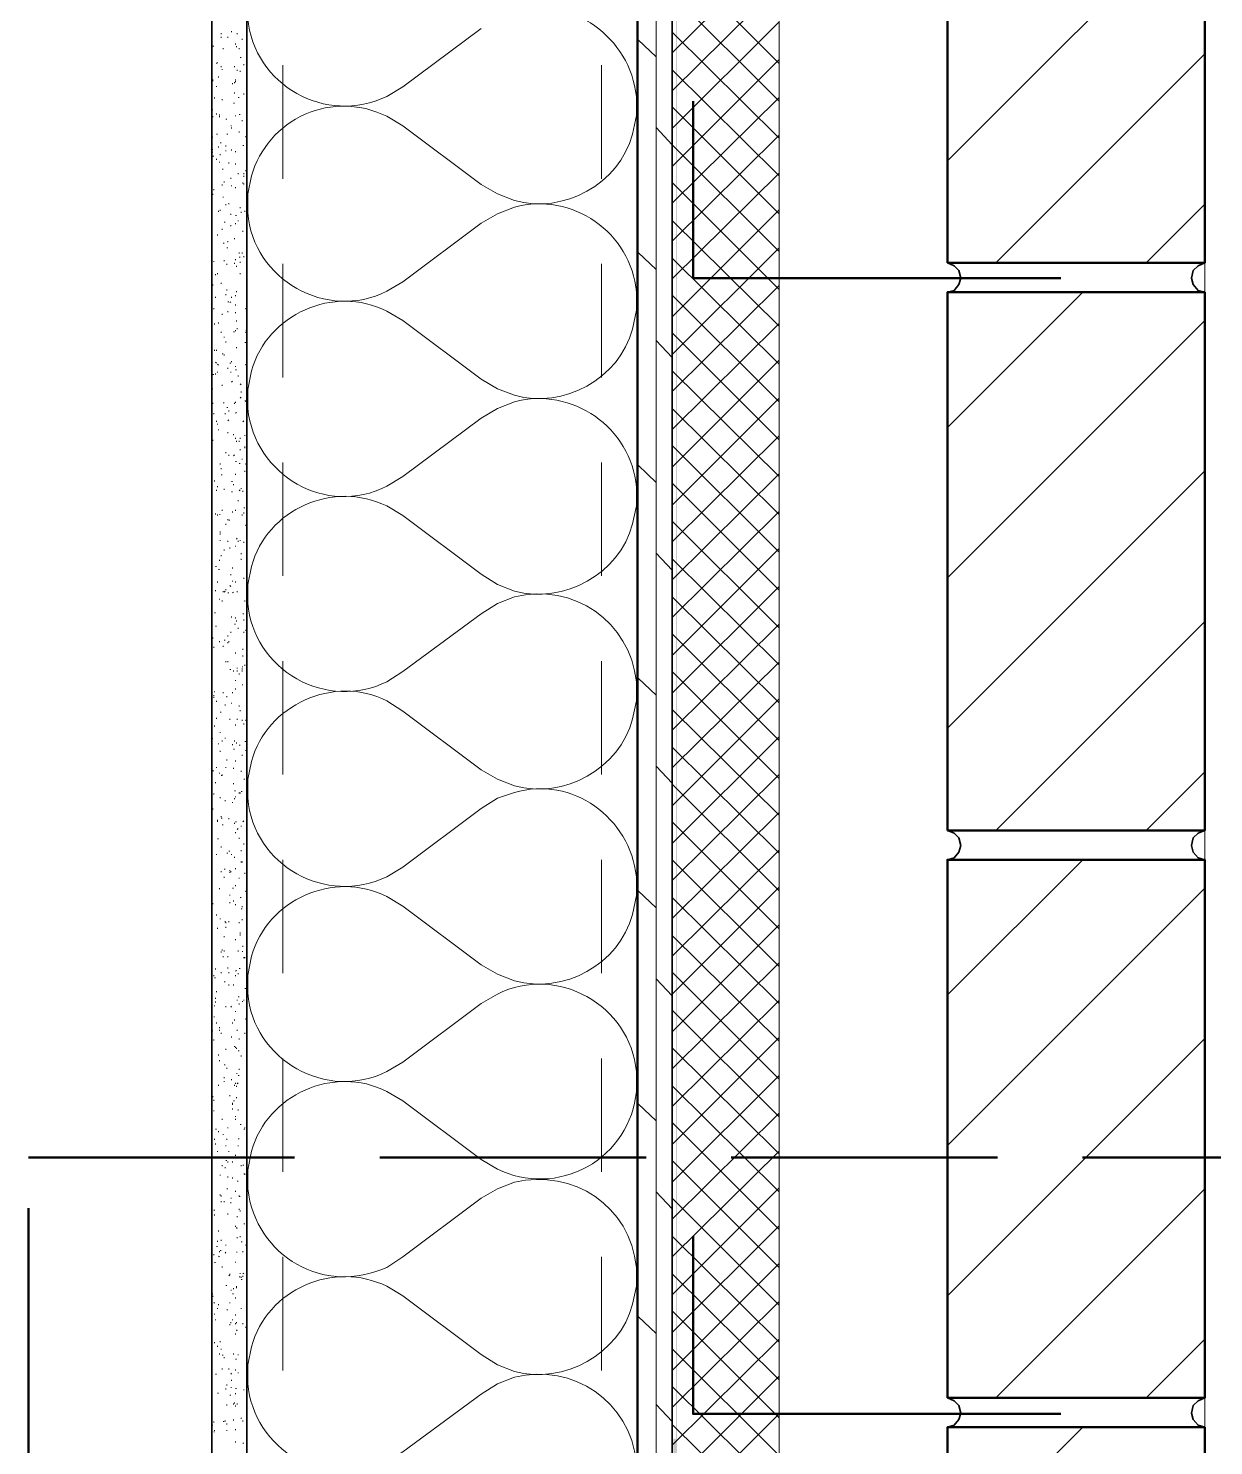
# Model space of a CAD drawing. Header units: inches. Extents: x 5 to 516, y -193 to 129.
# Drawn here: x 77.287 to 78.679, y -188.584 to -186.919 of the extents above; entities that cross this region are included whole.
import ezdxf

# ---------------------------------------------------------------- set-up
doc = ezdxf.new("R2010")
doc.units = ezdxf.units.IN
doc.header["$MEASUREMENT"] = 0
doc.linetypes.add('PDF_IMPORT', pattern=[1, 0.8, -0.2])
doc.layers.add('PDF8_Geometry', color=7, linetype='Continuous')
doc.layers.add('PDF8_Solid Fills', color=7, linetype='Continuous')

msp = doc.modelspace()

# ---------------------------------------------------------------- hatches: boundary and pattern name
at = {"layer": 'PDF8_Solid Fills', "transparency": 33554559}
msp.add_hatch(color=256, dxfattribs=at).paths.add_polyline_path([(78.0487701, -188.5757832), (78.0444044, -188.5757832), (78.0444044, -189.8902278), (78.0488489, -189.8857834), (78.0488487, -171.2291155), (78.0477376, -171.2291155)])

# ---------------------------------------------------------------- linework, layer by layer
at = {"layer": 'PDF8_Geometry', "lineweight": 35}
for points in [[(78.0021816, -189.8957837), (78.0021816, -171.2291155), (78.0432928, -171.2291155), (78.0432928, -189.8957837)], [(77.5021816, -189.854672), (77.5021816, -177.2702266), (77.5432927, -177.2702266), (77.5432927, -189.854672)]]:
    msp.add_lwpolyline(points, close=True, dxfattribs=at)
at = {"layer": 'PDF8_Geometry', "lineweight": 15}
for points in [[(78.0032938, -189.8957831), (78.0032938, -171.229115)], [(78.024403, -189.8957831), (78.024403, -171.229115)], [(78.3666248, -187.0746719), (78.6688471, -186.7724496)], [(78.0432922, -186.9480053), (78.1688478, -186.8235608)], [(78.1688483, -186.9602275), (78.0432928, -186.834672)], [(78.0432922, -186.9924496), (78.1688478, -186.8680051)], [(78.1688483, -187.0046719), (78.0432928, -186.8791163)], [(78.0432922, -187.0368945), (78.1688478, -186.9113389)], [(77.5132945, -186.9257827), (77.5132945, -186.9246716)], [(77.5132945, -186.929116), (77.5132945, -186.9302271)], [(77.5210723, -186.9302271), (77.5210723, -186.929116)], [(77.5255167, -186.9224493), (77.5255167, -186.9235605)], [(77.5321834, -186.9246716), (77.5321834, -186.9257827)], [(77.5432945, -186.9257827), (77.5432945, -186.9246716)], [(77.707739, -186.9991166), (77.7266279, -186.9880055), (77.8188501, -186.9191166)], [(78.1688483, -187.0480052), (78.0432928, -186.9235607)], [(77.5044056, -186.9402271), (77.5032945, -186.9402271)], [(77.5155168, -186.9424494), (77.5155168, -186.9435604)], [(77.5299612, -186.938005), (77.5299612, -186.9368937)], [(77.5310723, -186.9402271), (77.5310723, -186.9413383)], [(77.5344056, -186.9424494), (77.5344056, -186.9435604)], [(77.537739, -186.9313383), (77.537739, -186.9324493)], [(78.024403, -186.9524501), (78.0032918, -186.9324501)], [(77.5088501, -186.9591161), (77.507739, -186.9602271)], [(77.5366279, -186.9535604), (77.5355167, -186.9535604)], [(77.5399612, -186.9613382), (77.5399612, -186.9624494)], [(78.0432922, -187.0813383), (78.1688478, -186.9557827)], [(78.4232926, -187.1946715), (78.6688482, -186.9491159)], [(77.5032945, -186.9813382), (77.5032945, -186.9802272), (77.5032945, -186.9791161)], [(77.5099612, -186.9768938), (77.5099612, -186.9757828)], [(77.5132945, -186.9635605), (77.5132945, -186.9646715)], [(77.5144056, -186.9680049), (77.5144056, -186.9668938)], [(77.5288501, -186.9646715), (77.5288501, -186.9635605)], [(77.5299612, -186.9802272), (77.5299612, -186.9791161)], [(77.5321834, -186.9691161), (77.5321834, -186.9680049)], [(77.5355167, -186.9691161), (77.5355167, -186.9702271)], [(78.1688483, -187.0924501), (78.0432928, -186.9680056)], [(77.507739, -186.9880049), (77.507739, -186.9868938)], [(77.5288501, -186.9835605), (77.5288501, -186.9824494)], [(77.5288501, -186.9957826), (77.5288501, -186.9946716)], [(77.5299612, -186.9824494), (77.5299612, -186.9813382)], [(77.5399612, -186.9968938), (77.5399612, -186.9957826)], [(77.5432945, -186.9946716), (77.5432945, -186.9935605)], [(77.5055167, -187.0002272), (77.5055167, -187.0013383)], [(77.5144056, -187.0035605), (77.5144056, -187.0024493)], [(77.5288501, -187.0068939), (77.527739, -187.0068939)], [(77.5332945, -187.0002272), (77.5344056, -187.0002272)], [(77.9966279, -187.0435608), (78.0010723, -187.0213385), (78.0010723, -186.9991163)], [(78.0432922, -187.1246721), (78.1688478, -187.0002276)], [(78.1688483, -187.1368938), (78.0432928, -187.0113383)], [(77.5032945, -187.0146716), (77.5021834, -187.0146716)], [(77.5032945, -187.0235604), (77.5032945, -187.0224494)], [(77.507739, -187.019116), (77.507739, -187.0202271)], [(77.5110723, -187.0213383), (77.5110723, -187.0202271)], [(77.5110723, -187.0224494), (77.5110723, -187.0235604)], [(77.5199612, -187.0257827), (77.5188501, -187.0257827)], [(77.5299612, -187.0224494), (77.5299612, -187.0213383)], [(77.5344056, -187.0202271), (77.5355167, -187.0202271)], [(77.537739, -187.028005), (77.537739, -187.0268938)], [(77.5088501, -187.0435605), (77.507739, -187.0435605)], [(77.5210723, -187.0435605), (77.5199612, -187.0435605)], [(77.5244056, -187.0335604), (77.5255167, -187.0335604)], [(77.5255167, -187.0368938), (77.5255167, -187.0357827)], [(77.5344056, -187.0413382), (77.5344056, -187.0402271)], [(77.5421834, -187.0468938), (77.5421834, -187.0457827)], [(77.5432945, -187.0402271), (77.5432945, -187.0413382)], [(78.0432922, -187.0557826), (78.0244033, -187.0357826)], [(78.0432922, -187.1691164), (78.1688478, -187.044672)], [(77.5021834, -187.0468938), (77.5032945, -187.0468938)], [(77.5032945, -187.0613382), (77.5021834, -187.0613382)], [(77.5099612, -187.0591161), (77.5099612, -187.0580049)], [(77.5132945, -187.0535605), (77.5121834, -187.0535605)], [(77.5188501, -187.0568938), (77.5188501, -187.0580049)], [(77.5188501, -187.0624494), (77.5188501, -187.0635605)], [(77.5255167, -187.0624494), (77.5255167, -187.0613382)], [(77.5388501, -187.0568938), (77.5399612, -187.0568938)], [(78.1688483, -187.1813387), (78.0432928, -187.0557832)], [(77.5032945, -187.0646716), (77.5021834, -187.0646716)], [(77.5032945, -187.069116), (77.5044056, -187.069116)], [(77.507739, -187.0735605), (77.507739, -187.0724494)], [(77.5110723, -187.0757827), (77.5110723, -187.0768938)], [(77.5121834, -187.0668938), (77.5121834, -187.0680049)], [(77.5221834, -187.0768938), (77.5221834, -187.0780049)], [(77.5299612, -187.0646716), (77.5299612, -187.0635605)], [(77.5299612, -187.0791161), (77.5299612, -187.0780049)], [(77.5155168, -187.0846716), (77.5144056, -187.0846716)], [(77.5244056, -187.0957827), (77.5244056, -187.0946716)], [(77.5332945, -187.089116), (77.5332945, -187.0902272)], [(77.5399612, -187.0902272), (77.5399612, -187.089116)], [(77.5399612, -187.0935605), (77.5399612, -187.0924493)], [(77.5421834, -187.0868938), (77.5421834, -187.0857827)], [(78.0432922, -187.2135608), (78.1688478, -187.0891163)], [(77.5021834, -187.1068938), (77.5021834, -187.1057827)], [(77.5044056, -187.109116), (77.5044056, -187.1080049)], [(77.5144056, -187.1024494), (77.5144056, -187.1035605)], [(77.5166279, -187.1002272), (77.5166279, -187.099116)], [(77.5255167, -187.1046716), (77.5255167, -187.1035605)], [(77.5299612, -187.1068938), (77.5299612, -187.1057827)], [(77.5388501, -187.1013383), (77.5388501, -187.1002272)], [(77.5399612, -187.1024494), (77.5399612, -187.1013383)], [(78.0032938, -187.0991164), (78.0021827, -187.0968942)], [(78.1688483, -187.2257831), (78.0432928, -187.1002275)], [(77.5032945, -187.1146716), (77.5032945, -187.1135605)], [(77.5155168, -187.1180049), (77.5155168, -187.1168938)], [(77.5188501, -187.1257827), (77.5188501, -187.1268938)], [(77.5221834, -187.1257827), (77.5221834, -187.1246716)], [(77.5355167, -187.1302271), (77.5355167, -187.1291161)], [(77.857739, -187.129116), (77.837739, -187.1368938), (77.8188501, -187.1480049)], [(78.59996, -187.1946715), (78.6688489, -187.1257826)], [(77.5099612, -187.1346716), (77.5099612, -187.1335605)], [(77.5121834, -187.1335605), (77.5121834, -187.1324493)], [(77.5244056, -187.138005), (77.5244056, -187.1368938)], [(77.5310723, -187.139116), (77.5299612, -187.139116)], [(77.5332945, -187.1457827), (77.5332945, -187.1446716)], [(77.5366279, -187.1346716), (77.5366279, -187.1357827)], [(77.5410723, -187.1346716), (77.5410723, -187.1335605)], [(78.0432922, -187.2580057), (78.1688478, -187.1324501)], [(78.1688483, -187.2691163), (78.0432928, -187.1446719)], [(77.5021834, -187.1480049), (77.5021834, -187.1468938)], [(77.5088501, -187.1624494), (77.5088501, -187.1613383)], [(77.5144056, -187.1557827), (77.5144056, -187.1546716)], [(77.517739, -187.1468938), (77.5166279, -187.1468938)], [(77.5244056, -187.1502272), (77.5244056, -187.1513382)], [(77.5299612, -187.1480049), (77.5299612, -187.149116)], [(77.5388501, -187.1580049), (77.5388501, -187.1568939)], [(77.5432945, -187.1602271), (77.5432945, -187.1591161)], [(77.707739, -187.2280052), (77.7266279, -187.2168941), (77.8188501, -187.1480052)], [(77.5166279, -187.1713383), (77.5155168, -187.1713383)], [(77.5199612, -187.1768938), (77.5210723, -187.1768938)], [(77.5210723, -187.1702271), (77.5210723, -187.1691161)], [(77.5288501, -187.1668938), (77.5288501, -187.1657827)], [(78.0432922, -187.3024494), (78.1688478, -187.1768939)], [(77.5044056, -187.1935605), (77.5044056, -187.1924494)], [(77.5166279, -187.1924494), (77.5166279, -187.1913383)], [(77.5199612, -187.1968939), (77.5199612, -187.1957827)], [(77.5288501, -187.1946716), (77.5288501, -187.1957827)], [(77.5299612, -187.1902272), (77.5299612, -187.1913383)], [(77.5344056, -187.1835605), (77.5344056, -187.1824494)], [(77.5344056, -187.1880049), (77.5355167, -187.1880049)], [(77.5355167, -187.1946716), (77.5355167, -187.1935605)], [(77.537739, -187.1835605), (77.537739, -187.1824494)], [(77.5399612, -187.1868938), (77.5399612, -187.1880049)], [(77.5432945, -187.1902272), (77.5432945, -187.189116)], [(78.024403, -187.2024501), (78.0032918, -187.1824501)], [(78.1688483, -187.3135612), (78.0432928, -187.1891168)], [(77.5066278, -187.2091161), (77.5066278, -187.2080049)], [(77.5088501, -187.2080049), (77.5088501, -187.2068938)], [(77.5310723, -187.1991161), (77.5310723, -187.1980049)], [(77.5355167, -187.2080049), (77.5355167, -187.2068938)], [(77.5032945, -187.2213383), (77.5032945, -187.2202272)], [(77.5132945, -187.219116), (77.5132945, -187.218005)], [(77.5199612, -187.2268938), (77.5199612, -187.2257827)], [(77.5310723, -187.2291161), (77.5310723, -187.2280049)], [(77.9966279, -187.2724494), (78.0010723, -187.2502272), (78.0010723, -187.2291161)], [(78.0432922, -187.3457833), (78.1688478, -187.2213388)], [(78.3666248, -187.3880049), (78.5255137, -187.229116)], [(77.5066278, -187.2357827), (77.5066278, -187.2346716)], [(77.5188501, -187.2324494), (77.5188501, -187.2313382)], [(77.5221834, -187.2402272), (77.5210723, -187.2402272)], [(77.5244056, -187.2402272), (77.5232945, -187.2413383)], [(77.5255167, -187.2357827), (77.5255167, -187.2346716)], [(77.5299612, -187.2324494), (77.5299612, -187.2335605)], [(77.5299612, -187.2435605), (77.5299612, -187.2446716)], [(77.5432945, -187.2313382), (77.5432945, -187.2302272)], [(77.5432945, -187.2346716), (77.5432945, -187.2335605)], [(78.1688483, -187.358005), (78.0432928, -187.2324494)], [(77.5044056, -187.2480049), (77.5044056, -187.2491161)], [(77.5144056, -187.2546716), (77.5144056, -187.2557827)], [(77.5210723, -187.2513383), (77.5210723, -187.2524494)], [(77.5299612, -187.2535605), (77.5299612, -187.2524494)], [(77.5310723, -187.2635605), (77.5310723, -187.2624494)], [(77.5421834, -187.2491161), (77.5421834, -187.2480049)], [(77.707739, -187.2513383), (77.7266279, -187.2624494), (77.8188501, -187.3313383), (77.837739, -187.3424494), (77.857739, -187.3502272)], [(78.3666248, -187.5646723), (78.6688471, -187.2624501)], [(77.5055167, -187.2657827), (77.5055167, -187.2668938)], [(77.5099612, -187.2657827), (77.5099612, -187.2646716)], [(77.5132945, -187.2768939), (77.5132945, -187.2757827)], [(77.527739, -187.2757827), (77.5288501, -187.2757827)], [(77.5299612, -187.2746716), (77.5299612, -187.2735605)], [(77.5321834, -187.2713382), (77.5321834, -187.2724494)], [(77.5432945, -187.2735605), (77.5421834, -187.2735605)], [(77.5421834, -187.2768939), (77.5421834, -187.2757827)], [(78.0432922, -187.3902276), (78.1688478, -187.2657831)], [(78.1688483, -187.4024499), (78.0432928, -187.2768943)], [(77.5166279, -187.2824494), (77.5166279, -187.2813383)], [(77.5188501, -187.2880049), (77.5188501, -187.2868938)], [(77.5310723, -187.2946716), (77.5310723, -187.2935605)], [(77.5410723, -187.2880049), (77.5421834, -187.2880049)], [(78.0432922, -187.3057826), (78.0244033, -187.2857826)], [(77.5055167, -187.298005), (77.5055167, -187.2968938)], [(77.5066278, -187.3113382), (77.507739, -187.3124494)], [(77.507739, -187.2968938), (77.507739, -187.298005)], [(77.5144056, -187.3013383), (77.5155168, -187.3013383)], [(77.5166279, -187.3024494), (77.5166279, -187.3035605)], [(77.5244056, -187.3124494), (77.5232945, -187.3124494)], [(77.5255167, -187.3113382), (77.5255167, -187.3102272)], [(78.0432922, -187.4346719), (78.1688478, -187.3091164)], [(77.5032945, -187.3257827), (77.5044056, -187.3257827)], [(77.5066278, -187.3257827), (77.5066278, -187.3246716)], [(77.5088501, -187.3135605), (77.5099612, -187.3146716)], [(77.5088501, -187.3235605), (77.5088501, -187.3224494)], [(77.5210723, -187.3180049), (77.5210723, -187.3191161)], [(77.5244056, -187.3235605), (77.5244056, -187.3224494)], [(77.5299612, -187.3168939), (77.5299612, -187.3157827)], [(77.5299612, -187.3202272), (77.5310723, -187.3202272)], [(77.5332945, -187.3280049), (77.5332945, -187.3268938)], [(77.5421834, -187.3146716), (77.5421834, -187.3135605)], [(77.5488501, -187.3213383), (77.5444056, -187.3435605), (77.5444056, -187.3657827)], [(78.1688483, -187.4457832), (78.0432928, -187.3213387)], [(77.5032945, -187.3424494), (77.5021834, -187.3424494)], [(77.5144056, -187.338005), (77.5144056, -187.339116)], [(77.5266279, -187.3335605), (77.5255167, -187.3346716)], [(77.5355167, -187.3368938), (77.5366279, -187.338005)], [(77.5366279, -187.3457827), (77.5366279, -187.3468938)], [(77.5432945, -187.3324494), (77.5432945, -187.3313383)], [(77.5032945, -187.3591161), (77.5032945, -187.3602272)], [(77.5155168, -187.3591161), (77.5166279, -187.3591161)], [(77.5288501, -187.3602272), (77.5288501, -187.3591161)], [(77.5299612, -187.3591161), (77.5299612, -187.3580049)], [(77.5355167, -187.3524494), (77.5366279, -187.3535605)], [(77.5421834, -187.3580049), (77.5421834, -187.3568939), (77.5410723, -187.3568939)], [(77.857739, -187.3580052), (77.837739, -187.365783), (77.8188501, -187.3768941)], [(78.0032938, -187.3491165), (78.0021827, -187.3468942)], [(78.0432922, -187.4791163), (78.1688478, -187.3535607)], [(77.5021834, -187.3646716), (77.5021834, -187.3657827)], [(77.5044056, -187.3724494), (77.5044056, -187.3713383)], [(77.517739, -187.3724494), (77.517739, -187.3713383)], [(77.5210723, -187.3646716), (77.5199612, -187.3646716)], [(77.5221834, -187.3691161), (77.5221834, -187.368005)], [(77.5310723, -187.3702271), (77.5299612, -187.3713383)], [(77.5432945, -187.3724494), (77.5432945, -187.3735605)], [(77.707739, -187.4568938), (77.7266279, -187.4457827), (77.8188501, -187.3768938)], [(78.1688483, -187.4902275), (78.0432928, -187.365783)], [(77.507739, -187.3813383), (77.507739, -187.3802272)], [(77.5088501, -187.3846716), (77.5088501, -187.3835605)], [(77.5099612, -187.3913383), (77.5099612, -187.3902272)], [(77.5221834, -187.3791161), (77.5210723, -187.3802272)], [(77.5210723, -187.3946716), (77.5210723, -187.3935605)], [(77.5399612, -187.3802272), (77.5388501, -187.3813383)], [(77.5032945, -187.4024494), (77.5032945, -187.4035605)], [(77.527739, -187.3968939), (77.527739, -187.3957827)], [(77.5299612, -187.4013383), (77.5299612, -187.4002272)], [(77.5310723, -187.4046716), (77.5310723, -187.4035605)], [(77.5344056, -187.4035605), (77.5344056, -187.4046716)], [(77.5355167, -187.4013383), (77.5355167, -187.4002272)], [(77.5410723, -187.3980049), (77.5410723, -187.3968939)], [(77.5410723, -187.4124494), (77.5410723, -187.4113383), (77.5410723, -187.4102271)], [(78.0432922, -187.5224495), (78.1688478, -187.3980051)], [(78.1688483, -187.5346718), (78.0432928, -187.4091163)], [(77.5188501, -187.4168938), (77.5188501, -187.418005)], [(77.5221834, -187.4202272), (77.5221834, -187.4213383)], [(77.5288501, -187.4202272), (77.527739, -187.4213383)], [(77.5310723, -187.428005), (77.5299612, -187.428005)], [(77.5355167, -187.4135605), (77.5355167, -187.4146716)], [(77.537739, -187.4257827), (77.537739, -187.4246716)], [(77.5121834, -187.4313383), (77.5121834, -187.4302272)], [(77.5132945, -187.4357827), (77.5132945, -187.4368939)], [(77.5132945, -187.4435605), (77.5144056, -187.4435605)], [(77.5299612, -187.4435605), (77.5299612, -187.4424494)], [(77.5355167, -187.4302272), (77.5344056, -187.4302272)], [(77.5410723, -187.4402272), (77.5410723, -187.4391161)], [(77.5421834, -187.4302272), (77.5421834, -187.4313383)], [(77.5432945, -187.4424494), (77.5432945, -187.4413383)], [(78.024403, -187.4524501), (78.0032918, -187.4324501)], [(78.0432922, -187.5668944), (78.1688478, -187.44245)], [(78.3666248, -187.7413386), (78.6688471, -187.4391163)], [(77.5021834, -187.4491161), (77.5021834, -187.4502271)], [(77.5055167, -187.4513383), (77.5055167, -187.4502271)], [(77.507739, -187.4624494), (77.507739, -187.4613383)], [(77.5088501, -187.458005), (77.5088501, -187.4568938)], [(77.5166279, -187.4613383), (77.5166279, -187.4602272)], [(77.5255167, -187.4513383), (77.5266279, -187.4513383)], [(77.527739, -187.4557828), (77.527739, -187.4546716)], [(77.5355167, -187.4613383), (77.5344056, -187.4624494)], [(77.5366279, -187.4602272), (77.5366279, -187.4591161)], [(77.9966279, -187.5013386), (78.0010723, -187.4802275), (78.0010723, -187.4580053)], [(78.1688483, -187.5791162), (78.0432928, -187.4535606)], [(77.5255167, -187.4635605), (77.5266279, -187.4635605)], [(77.5332945, -187.4746717), (77.5332945, -187.4735605)], [(77.5388501, -187.4635605), (77.5388501, -187.4624494)], [(77.5066278, -187.4902272), (77.5066278, -187.4891161)], [(77.5088501, -187.4913383), (77.5088501, -187.4902272)], [(77.5110723, -187.4902272), (77.5121834, -187.4902272)], [(77.5144056, -187.4846716), (77.5144056, -187.4857827)], [(77.5266279, -187.4880049), (77.5266279, -187.4868939)], [(77.5299612, -187.4857827), (77.5299612, -187.4846716)], [(77.537739, -187.4902272), (77.537739, -187.4913383)], [(77.5410723, -187.4824494), (77.5399612, -187.4824494)], [(77.5399612, -187.4891161), (77.5399612, -187.4880049)], [(77.707739, -187.4802275), (77.7266279, -187.4913386), (77.8188501, -187.5602275), (77.837739, -187.5724497), (77.857739, -187.5802275)], [(78.0432922, -187.6113382), (78.1688478, -187.4868938)], [(77.5121834, -187.5113383), (77.5121834, -187.5102272)], [(77.5188501, -187.5024494), (77.5188501, -187.5013383)], [(77.5210723, -187.4968938), (77.5210723, -187.4957828)], [(77.5232945, -187.4968938), (77.5221834, -187.4968938)], [(77.5421834, -187.5024494), (77.5421834, -187.5035605)], [(78.1688483, -187.6235611), (78.0432928, -187.4980055)], [(77.5121834, -187.5135605), (77.5121834, -187.5124494)], [(77.5121834, -187.5213383), (77.5121834, -187.5202272)], [(77.5210723, -187.5224494), (77.5210723, -187.5213383)], [(77.5299612, -187.5268939), (77.5299612, -187.5280049)], [(77.5310723, -187.518005), (77.5321834, -187.5191161)], [(77.5332945, -187.5224494), (77.5332945, -187.5213383)], [(77.5355167, -187.5213383), (77.5355167, -187.5202272)], [(77.5399612, -187.5235605), (77.5399612, -187.5224494)], [(77.5110723, -187.5446716), (77.5110723, -187.5435605)], [(77.5132945, -187.538005), (77.5132945, -187.5391161)], [(77.5166279, -187.5324494), (77.5166279, -187.5313383)], [(77.5232945, -187.5302272), (77.5232945, -187.5291161)], [(77.5366279, -187.5368938), (77.5366279, -187.5357828)], [(77.5366279, -187.5435605), (77.5366279, -187.5424494)], [(78.0432922, -187.5557827), (78.0244033, -187.5357827)], [(78.0432922, -187.6557831), (78.1688478, -187.5302275)], [(78.1688483, -187.6668938), (78.0432928, -187.5424493)], [(77.507739, -187.5513383), (77.5066278, -187.5513383)], [(77.5099612, -187.5546717), (77.5110723, -187.5546717)], [(77.5244056, -187.5602272), (77.5244056, -187.5613383)], [(77.5266279, -187.5524494), (77.5266279, -187.5535605)], [(77.5088501, -187.5691161), (77.5088501, -187.5702272)], [(77.5188501, -187.5791161), (77.5188501, -187.578005)], [(77.5232945, -187.5735606), (77.5244056, -187.5746716)], [(77.5266279, -187.5691161), (77.5266279, -187.5680049)], [(77.5299612, -187.5691161), (77.5299612, -187.5702272)], [(77.5399612, -187.5657827), (77.5399612, -187.5646716)], [(78.0432922, -187.7002274), (78.1688478, -187.5746719)], [(77.5066278, -187.5802272), (77.5066278, -187.5791161)], [(77.5110723, -187.5902272), (77.5110723, -187.589116)], [(77.5144056, -187.5924494), (77.5144056, -187.5913383)], [(77.5155168, -187.5813383), (77.5155168, -187.5802272)], [(77.517739, -187.5802272), (77.5166279, -187.5813383)], [(77.5210723, -187.5824494), (77.5221834, -187.5824494)], [(77.527739, -187.5813383), (77.5266279, -187.5824494)], [(77.5321834, -187.5813383), (77.5321834, -187.5802272)], [(77.5410723, -187.5924494), (77.5410723, -187.5913383)], [(78.1688483, -187.7113387), (78.0432928, -187.5868942)], [(77.5066278, -187.6057827), (77.5055167, -187.6057827)], [(77.5255167, -187.6113383), (77.5255167, -187.6102272)], [(77.5299612, -187.6113383), (77.5299612, -187.6124494)], [(77.5399612, -187.6068939), (77.5388501, -187.6068939)], [(78.0032938, -187.5991165), (78.0021827, -187.5968943)], [(77.5066278, -187.6213383), (77.507739, -187.6213383)], [(77.5244056, -187.6291161), (77.5244056, -187.628005)], [(77.5288501, -187.6191161), (77.5299612, -187.6191161)], [(77.5310723, -187.6146716), (77.5310723, -187.6157828)], [(77.5332945, -187.6235605), (77.5332945, -187.6246716)], [(77.5399612, -187.6146716), (77.5399612, -187.6135606)], [(77.5399612, -187.6291161), (77.5399612, -187.628005)], [(77.5421834, -187.6268938), (77.5421834, -187.6257828)], [(77.5432945, -187.6135606), (77.5432945, -187.6124494)], [(78.0432922, -187.7435607), (78.1688478, -187.6191163)], [(78.4232926, -187.8613382), (78.6688482, -187.6157827)], [(77.5032945, -187.6357827), (77.5032945, -187.6346717)], [(77.5110723, -187.6402272), (77.5110723, -187.6391161)], [(77.5155168, -187.6457828), (77.5155168, -187.6446716)], [(77.5166279, -187.638005), (77.517739, -187.638005)], [(77.5210723, -187.6335605), (77.5210723, -187.6324494)], [(77.5210723, -187.6413383), (77.5210723, -187.6402272)], [(77.5221834, -187.6402272), (77.5221834, -187.6391161)], [(78.1688483, -187.755783), (78.0432928, -187.6302274)], [(77.5021834, -187.6513383), (77.5021834, -187.6502272)], [(77.5044056, -187.6468939), (77.5044056, -187.6457828)], [(77.5299612, -187.6535606), (77.5299612, -187.6524494)], [(77.5388501, -187.6491161), (77.5388501, -187.6480049)], [(77.5388501, -187.6568939), (77.5388501, -187.6557828)], [(77.5188501, -187.6635605), (77.5188501, -187.6624494)], [(77.5210723, -187.6624494), (77.5210723, -187.6635605)], [(77.5244056, -187.6724494), (77.5232945, -187.6724494)], [(77.527739, -187.6746717), (77.527739, -187.6735605)], [(77.5321834, -187.6702272), (77.5321834, -187.6713383)], [(77.5321834, -187.6746717), (77.5321834, -187.6735605)], [(77.5344056, -187.678005), (77.5344056, -187.6768939)], [(77.5388501, -187.6691161), (77.537739, -187.6691161)], [(77.537739, -187.6724494), (77.537739, -187.6713383)], [(77.537739, -187.6746717), (77.537739, -187.6735605)], [(77.5410723, -187.668005), (77.5410723, -187.6668939)], [(78.0432922, -187.7880056), (78.1688478, -187.6635612)], [(78.1688483, -187.8002273), (78.0432928, -187.6746718)], [(77.5021834, -187.6946717), (77.5021834, -187.6935605)], [(77.5299612, -187.6857827), (77.5299612, -187.6846716)], [(77.5299612, -187.6957828), (77.5299612, -187.6946717)], [(77.5388501, -187.6902272), (77.537739, -187.6902272)], [(77.9966279, -187.7302277), (78.0010723, -187.7091166), (78.0010723, -187.6868944)], [(78.024403, -187.7024501), (78.0032918, -187.6824501)], [(77.5044056, -187.7024494), (77.5044056, -187.7035605)], [(77.5044056, -187.7046716), (77.5044056, -187.7057827)], [(77.5055167, -187.698005), (77.5055167, -187.6991161)], [(77.507739, -187.7102272), (77.507739, -187.7091161)], [(77.5155168, -187.7002272), (77.5155168, -187.6991161)], [(77.5199612, -187.7035605), (77.5199612, -187.7046716)], [(77.5255167, -187.7113383), (77.5255167, -187.7124494)], [(77.5266279, -187.6991161), (77.5266279, -187.7002272)], [(77.707739, -187.7091166), (77.7266279, -187.7213389), (77.8188501, -187.7902277), (77.837739, -187.8013389), (77.857739, -187.8091166)], [(78.0432922, -187.8324494), (78.1688478, -187.7068938)], [(77.5132945, -187.7224494), (77.5121834, -187.7224494)], [(77.517739, -187.7135605), (77.517739, -187.7146717)], [(77.5344056, -187.7157828), (77.5344056, -187.7146717)], [(77.5355167, -187.7202272), (77.5355167, -187.7213383)], [(77.5432945, -187.718005), (77.5432945, -187.7168939)], [(78.1688483, -187.8435612), (78.0432928, -187.7191167)], [(77.5055167, -187.7391161), (77.5055167, -187.738005)], [(77.507739, -187.7291161), (77.507739, -187.7302272)], [(77.5232945, -187.7313383), (77.5232945, -187.7302272)], [(77.5299612, -187.738005), (77.5299612, -187.7368939)], [(77.5321834, -187.7302272), (77.5321834, -187.7313383)], [(77.537739, -187.7324494), (77.537739, -187.7313383)], [(77.5399612, -187.7368939), (77.5399612, -187.7357828)], [(77.5421834, -187.7324494), (77.5421834, -187.7313383)], [(77.5021834, -187.7535605), (77.5032945, -187.7535605)], [(77.5099612, -187.7591161), (77.5099612, -187.7602272)], [(77.5121834, -187.7468939), (77.5121834, -187.7457827)], [(77.5144056, -187.7568939), (77.5144056, -187.7557828)], [(77.517739, -187.7535605), (77.517739, -187.7524494)], [(77.5266279, -187.7613383), (77.5266279, -187.7602272)], [(77.5288501, -187.7568939), (77.5288501, -187.7557828)], [(77.5310723, -187.7591161), (77.5310723, -187.758005)], [(77.5344056, -187.7613383), (77.5355167, -187.7613383)], [(77.5421834, -187.7568939), (77.5410723, -187.7568939)], [(78.0432922, -187.8768943), (78.1688478, -187.7513387)], [(77.5121834, -187.768005), (77.5121834, -187.7691161)], [(77.5199612, -187.778005), (77.5199612, -187.7791161)], [(77.5288501, -187.7657827), (77.527739, -187.7657827)], [(77.537739, -187.7735605), (77.537739, -187.7724494)], [(77.5421834, -187.7668939), (77.5421834, -187.768005)], [(78.1688483, -187.8880049), (78.0432928, -187.7635605)], [(77.5044056, -187.7913383), (77.5032945, -187.7913383)], [(77.507739, -187.788005), (77.507739, -187.7868939)], [(77.5110723, -187.7946717), (77.5110723, -187.7935605)], [(77.5188501, -187.788005), (77.5188501, -187.7868939)], [(77.527739, -187.7891161), (77.527739, -187.788005)], [(77.5299612, -187.7802272), (77.5299612, -187.7791161)], [(77.5366279, -187.7913383), (77.5366279, -187.7924494)], [(77.5488501, -187.7802277), (77.5444056, -187.8013389), (77.5444056, -187.8235611)], [(78.0432922, -187.8057827), (78.0244033, -187.7857827)], [(78.59996, -187.8613382), (78.6688489, -187.7924493)], [(77.5066278, -187.8057828), (77.5066278, -187.8046716)], [(77.5132945, -187.7968939), (77.5144056, -187.7968939), (77.5144056, -187.7957828)], [(77.527739, -187.8068939), (77.527739, -187.8057828)], [(77.5410723, -187.8013383), (77.5399612, -187.8013383)], [(78.0432922, -187.9202276), (78.1688478, -187.7957831)], [(78.1688483, -187.9324498), (78.0432928, -187.8068943)], [(77.5044056, -187.8191161), (77.5044056, -187.818005)], [(77.5121834, -187.8235605), (77.5121834, -187.8224494)], [(77.517739, -187.8268939), (77.517739, -187.8257828)], [(77.5266279, -187.8291161), (77.5266279, -187.828005)], [(77.5299612, -187.8146717), (77.5288501, -187.8146717)], [(77.5288501, -187.8246716), (77.5288501, -187.8235605)], [(77.5299612, -187.8224494), (77.5299612, -187.8213383)], [(77.5344056, -187.818005), (77.5344056, -187.8168939)], [(77.5355167, -187.818005), (77.5355167, -187.8168939)], [(77.537739, -187.8157828), (77.5366279, -187.8157828)], [(77.857739, -187.8168941), (77.837739, -187.8235608), (77.8188501, -187.835783)], [(77.5032945, -187.8357828), (77.5032945, -187.8368939)], [(77.5132945, -187.8457828), (77.5132945, -187.8446716)], [(77.707739, -187.9157833), (77.7266279, -187.9046722), (77.8188501, -187.8357833)], [(78.0432922, -187.9646719), (78.1688478, -187.8402274)], [(77.5088501, -187.8513383), (77.5088501, -187.8502272), (77.5088501, -187.8491161)], [(77.5144056, -187.8468939), (77.5132945, -187.8468939)], [(77.5155168, -187.8546717), (77.5144056, -187.8546717)], [(77.5221834, -187.848005), (77.5221834, -187.8468939)], [(77.5288501, -187.8535606), (77.5288501, -187.8524494)], [(77.5310723, -187.8513383), (77.5299612, -187.8513383)], [(77.5332945, -187.8591161), (77.5321834, -187.8602272)], [(77.5366279, -187.8568939), (77.5366279, -187.8557828)], [(77.5399612, -187.8502272), (77.5388501, -187.8513383)], [(78.0032938, -187.8491165), (78.0021827, -187.8468943)], [(78.1688483, -187.9768942), (78.0432928, -187.8513386)], [(77.5088501, -187.8713383), (77.5099612, -187.8713383)], [(77.5299612, -187.8635605), (77.5299612, -187.8646716)], [(77.5344056, -187.8702272), (77.5344056, -187.8713383)], [(77.5399612, -187.878005), (77.5399612, -187.8768939)], [(77.507739, -187.8891161), (77.507739, -187.8902272)], [(77.5132945, -187.8813383), (77.5132945, -187.8802272)], [(77.5210723, -187.888005), (77.5199612, -187.888005)], [(77.5221834, -187.8857828), (77.5232945, -187.8857828)], [(77.5255167, -187.8902272), (77.5255167, -187.8891161)], [(77.5288501, -187.8935606), (77.5288501, -187.8924494)], [(77.5366279, -187.8857828), (77.5366279, -187.8846716)], [(78.0432922, -188.0091168), (78.1688478, -187.8846723)], [(77.5132945, -187.9102272), (77.5132945, -187.9091161)], [(77.5166279, -187.9068939), (77.517739, -187.9068939)], [(77.5232945, -187.9091161), (77.5232945, -187.908005)], [(77.5232945, -187.9113383), (77.5232945, -187.9102272)], [(77.5244056, -187.9102272), (77.5244056, -187.9091161)], [(77.5299612, -187.9057828), (77.5299612, -187.9068939)], [(77.5366279, -187.8991161), (77.5366279, -187.898005)], [(77.537739, -187.8991161), (77.537739, -187.898005)], [(77.5410723, -187.9124494), (77.5410723, -187.9113383)], [(78.1688483, -188.0213385), (78.0432928, -187.895783)], [(78.3666248, -188.0546716), (78.5255137, -187.8957827)], [(77.5166279, -187.9168939), (77.5166279, -187.9157828)], [(77.5299612, -187.9268939), (77.5299612, -187.9257828)], [(77.5344056, -187.918005), (77.5344056, -187.9168939)], [(77.9966279, -187.9602275), (78.0010723, -187.9380053), (78.0010723, -187.915783)], [(78.0432922, -188.0535606), (78.1688478, -187.928005)], [(77.5021834, -187.9446717), (77.5021834, -187.9457828)], [(77.5110723, -187.9302272), (77.5110723, -187.9291161)], [(77.5232945, -187.938005), (77.5232945, -187.9368939)], [(77.527739, -187.9291161), (77.5266279, -187.9291161)], [(77.527739, -187.9446717), (77.527739, -187.9435605)], [(77.5366279, -187.9402272), (77.5355167, -187.9402272)], [(77.5421834, -187.9335606), (77.5421834, -187.9324494)], [(77.707739, -187.9391164), (77.7266279, -187.9502275), (77.8188501, -188.0191164), (77.837739, -188.0302275), (77.857739, -188.0380053)], [(78.024403, -187.9524502), (78.0032918, -187.9324502)], [(78.1688483, -188.0646724), (78.0432928, -187.9402279)], [(78.3666248, -188.231339), (78.6688471, -187.9291168)], [(77.5032945, -187.948005), (77.5032945, -187.9468939)], [(77.507739, -187.9602272), (77.507739, -187.9613383)], [(77.5232945, -187.9468939), (77.5232945, -187.9457828)], [(77.5299612, -187.948005), (77.5299612, -187.9491161)], [(77.537739, -187.9535606), (77.5366279, -187.9535606)], [(77.537739, -187.9502272), (77.537739, -187.9513383)], [(77.5088501, -187.9768939), (77.5088501, -187.9757828)], [(77.5121834, -187.9657828), (77.5121834, -187.9646717)], [(77.517739, -187.9691161), (77.517739, -187.968005)], [(77.5188501, -187.9691161), (77.5188501, -187.9702272)], [(77.5188501, -187.9746717), (77.5188501, -187.9757828)], [(77.5221834, -187.968005), (77.5221834, -187.9691161)], [(77.5344056, -187.9702272), (77.5344056, -187.9691161)], [(77.537739, -187.9668939), (77.537739, -187.9657828)], [(78.0432922, -188.0980055), (78.1688478, -187.9724499)], [(77.5021834, -187.9824494), (77.5021834, -187.9813383)], [(77.5166279, -187.9868939), (77.5166279, -187.9857828)], [(77.5299612, -187.9902272), (77.5299612, -187.9891161)], [(77.5355167, -187.9824494), (77.5355167, -187.9813383)], [(77.5355167, -187.9835606), (77.5355167, -187.9846717)], [(78.1688483, -188.1091161), (78.0432928, -187.9846717)], [(77.5132945, -188.0035606), (77.5132945, -188.0046717)], [(77.5144056, -188.0013383), (77.5144056, -188.0024494)], [(77.5155168, -188.0091161), (77.5155168, -188.0102272)], [(77.5166279, -188.0024494), (77.5166279, -188.0035606)], [(77.5210723, -188.0102272), (77.5210723, -188.0091161)], [(77.5332945, -188.0035606), (77.5332945, -188.0024494)], [(77.537739, -188.0035606), (77.5388501, -188.0035606)], [(77.5388501, -187.998005), (77.5388501, -187.9968939)], [(77.5399612, -188.0113383), (77.5399612, -188.0102272)], [(77.5410723, -188.0113383), (77.5410723, -188.0102272)], [(77.5488501, -188.0091164), (77.5444056, -188.0313386), (77.5444056, -188.0524497)], [(77.5066278, -188.0246717), (77.5066278, -188.0235606)], [(77.5132945, -188.0291161), (77.5132945, -188.028005)], [(77.5210723, -188.0235606), (77.5210723, -188.0224494)], [(77.5221834, -188.028005), (77.5221834, -188.0291161)], [(77.5310723, -188.0257828), (77.5299612, -188.0268939)], [(77.5355167, -188.0235606), (77.5344056, -188.0235606)], [(78.0432922, -188.1413387), (78.1688478, -188.0168943)], [(78.1688483, -188.153561), (78.0432928, -188.0280055)], [(77.5044056, -188.0313383), (77.5044056, -188.0324494)], [(77.5055167, -188.0346717), (77.5066278, -188.0346717)], [(77.5166279, -188.0391161), (77.517739, -188.0391161)], [(77.5221834, -188.0435606), (77.5221834, -188.0424494)], [(77.527739, -188.0435606), (77.527739, -188.0424494)], [(77.5299612, -188.0324494), (77.5299612, -188.0313383)], [(77.5332945, -188.0302272), (77.5332945, -188.0291161)], [(78.0432922, -188.0557827), (78.0244033, -188.0357827)], [(77.5066278, -188.0591161), (77.5066278, -188.058005)], [(77.507739, -188.0513383), (77.507739, -188.0502272)], [(77.5321834, -188.0602272), (77.5321834, -188.0613383)], [(77.5332945, -188.0568939), (77.5344056, -188.0568939)], [(77.5399612, -188.0613383), (77.5399612, -188.0602272)], [(77.5421834, -188.0468939), (77.5410723, -188.0468939)], [(77.8377361, -188.0535605), (77.8188472, -188.0646716)], [(78.0432922, -188.1857831), (78.1688478, -188.0613386)], [(77.5055167, -188.068005), (77.5055167, -188.0668939)], [(77.5066278, -188.0635606), (77.5066278, -188.0624495)], [(77.5188501, -188.0691161), (77.5188501, -188.068005)], [(77.5244056, -188.068005), (77.5255167, -188.0691161)], [(77.5299612, -188.0746717), (77.5299612, -188.0735606)], [(77.5344056, -188.0657828), (77.5344056, -188.0646717)], [(77.537739, -188.0624495), (77.5388501, -188.0624495)], [(77.707739, -188.144672), (77.7266279, -188.1335608), (77.8188501, -188.0646719)], [(78.1688483, -188.1980054), (78.0432928, -188.0724498)], [(77.5021834, -188.0835606), (77.5021834, -188.0824495)], [(77.5055167, -188.0802272), (77.5044056, -188.0802272)], [(77.507739, -188.088005), (77.507739, -188.0868939)], [(77.5110723, -188.0935606), (77.5110723, -188.0924495)], [(77.5266279, -188.088005), (77.5266279, -188.0868939)], [(77.5288501, -188.0846717), (77.5288501, -188.0835606)], [(77.5421834, -188.0824495), (77.5421834, -188.0835606)], [(77.5021834, -188.0968939), (77.5032945, -188.0968939)], [(77.5044056, -188.108005), (77.5044056, -188.1068939)], [(77.5110723, -188.0968939), (77.5110723, -188.0957828)], [(77.5132945, -188.1002272), (77.5132945, -188.0991161)], [(77.5255167, -188.1046717), (77.5255167, -188.1035606)], [(77.5321834, -188.0957828), (77.5321834, -188.0968939)], [(77.5344056, -188.1068939), (77.5344056, -188.1057828)], [(77.5410723, -188.1002272), (77.5410723, -188.0991161)], [(78.0032938, -188.0991165), (78.0021827, -188.0968943)], [(78.0432922, -188.230228), (78.1688478, -188.1046724)], [(78.3666248, -188.4080053), (78.6688471, -188.1057831)], [(77.5099612, -188.1246717), (77.5099612, -188.1257828)], [(77.5188501, -188.1191161), (77.5188501, -188.118005)], [(77.5288501, -188.1146717), (77.5288501, -188.1157828)], [(77.5299612, -188.1168939), (77.5299612, -188.1157828)], [(77.5310723, -188.1168939), (77.5310723, -188.118005)], [(77.5344056, -188.1202272), (77.5332945, -188.1202272)], [(77.5366279, -188.1257828), (77.5366279, -188.1268939)], [(77.5432945, -188.1202272), (77.5432945, -188.1213383)], [(78.1688483, -188.2413386), (78.0432928, -188.1168942)], [(77.5110723, -188.1324495), (77.5110723, -188.1313383)], [(77.5166279, -188.1368939), (77.517739, -188.1368939)], [(77.5199612, -188.1413383), (77.5199612, -188.1402272)], [(77.5344056, -188.1413383), (77.5344056, -188.1424495)], [(78.0010694, -188.1668938), (78.0010694, -188.1446716)], [(77.5099612, -188.1613383), (77.5099612, -188.1602272)], [(77.5166279, -188.1524495), (77.5166279, -188.1513383)], [(77.5166279, -188.1568939), (77.5166279, -188.1557828)], [(77.5255167, -188.1546717), (77.5255167, -188.1535606)], [(77.5288501, -188.1613383), (77.5288501, -188.1602272)], [(77.5299612, -188.1591161), (77.5299612, -188.158005)], [(77.5321834, -188.1468939), (77.5310723, -188.1468939)], [(77.5310723, -188.1613383), (77.5310723, -188.1624495)], [(77.5332945, -188.158005), (77.5321834, -188.1591161)], [(77.5344056, -188.1491161), (77.5332945, -188.1491161)], [(78.0432922, -188.2746717), (78.1688478, -188.1491162)], [(78.1688483, -188.2857835), (78.0432928, -188.1613391)], [(77.5032945, -188.1746717), (77.5032945, -188.1735606)], [(77.5044056, -188.1791161), (77.5044056, -188.178005)], [(77.5232945, -188.1735606), (77.5232945, -188.1724495)], [(77.5310723, -188.1757828), (77.5310723, -188.1746717)], [(77.5044056, -188.1913383), (77.5044056, -188.1902272)], [(77.5266279, -188.1835606), (77.5266279, -188.1824495), (77.5266279, -188.1813383)], [(77.5266279, -188.1891161), (77.5266279, -188.188005)], [(77.5288501, -188.1791161), (77.527739, -188.1791161)], [(77.5332945, -188.1902272), (77.5332945, -188.1891161)], [(78.024403, -188.2024502), (78.0032918, -188.1824502)], [(78.0432922, -188.3180056), (78.1688478, -188.1935611)], [(77.5021834, -188.1968939), (77.5021834, -188.1957828)], [(77.5144056, -188.2002272), (77.5144056, -188.2013384)], [(77.5210723, -188.2113384), (77.5210723, -188.2102272)], [(77.5299612, -188.198005), (77.5299612, -188.1968939)], [(77.5299612, -188.2002272), (77.5299612, -188.2013384)], [(77.5366279, -188.2068939), (77.5355167, -188.2068939)], [(77.5410723, -188.2113384), (77.5410723, -188.2102272)], [(78.1688483, -188.3302273), (78.0432928, -188.2046717)], [(77.5055167, -188.2246717), (77.5055167, -188.2235606)], [(77.507739, -188.2124495), (77.5066278, -188.2124495)], [(77.5099612, -188.2157828), (77.5099612, -188.2146717)], [(77.5155168, -188.218005), (77.5155168, -188.2191161)], [(77.5199612, -188.2246717), (77.5199612, -188.2235606)], [(77.5344056, -188.2235606), (77.5332945, -188.2235606)], [(77.5410723, -188.2124495), (77.5399612, -188.2124495)], [(77.5066278, -188.2291161), (77.5066278, -188.2302272)], [(77.5088501, -188.2391161), (77.5088501, -188.238005)], [(77.5188501, -188.2324495), (77.5188501, -188.2313384)], [(77.5221834, -188.2391161), (77.5221834, -188.238005)], [(77.5299612, -188.2424495), (77.5299612, -188.2435606)], [(77.5332945, -188.2324495), (77.5332945, -188.2313384)], [(77.5488501, -188.238005), (77.5444056, -188.2602272), (77.5444056, -188.2824495)], [(78.0432922, -188.3624499), (78.1688478, -188.2380054)], [(77.5144056, -188.2546717), (77.5144056, -188.2557828)], [(77.517739, -188.2568939), (77.517739, -188.258005)], [(77.5199612, -188.2491161), (77.5188501, -188.2491161)], [(77.5210723, -188.2513384), (77.5210723, -188.2502272)], [(77.5266279, -188.2502272), (77.5266279, -188.2513384)], [(77.5366279, -188.2546717), (77.5366279, -188.2557828)], [(77.5388501, -188.2546717), (77.5399612, -188.2546717)], [(77.5410723, -188.2457828), (77.5421834, -188.2457828)], [(78.1688483, -188.3746722), (78.0432928, -188.2491166)], [(77.5121834, -188.2657828), (77.5121834, -188.2668939)], [(77.5210723, -188.2691161), (77.5210723, -188.268005)], [(77.5266279, -188.2702272), (77.5266279, -188.2691161)], [(77.5332945, -188.2735606), (77.5321834, -188.2735606)], [(77.5410723, -188.2657828), (77.5410723, -188.2646717), (77.5399612, -188.2646717)], [(77.707739, -188.3746717), (77.7266279, -188.3624495), (77.8188501, -188.2935606), (77.837739, -188.2824495), (77.857739, -188.2746717)], [(77.5121834, -188.2902272), (77.5121834, -188.2891161)], [(77.5132945, -188.2913384), (77.5132945, -188.2902272)], [(77.5199612, -188.2824495), (77.5210723, -188.2824495)], [(77.5244056, -188.2935606), (77.5255167, -188.2935606)], [(77.5299612, -188.2846717), (77.5299612, -188.2857828)], [(77.5355167, -188.2913384), (77.5344056, -188.2913384), (77.5344056, -188.2902272)], [(78.0432922, -188.3057827), (78.0244033, -188.2857827)], [(78.0432922, -188.4068942), (78.1688478, -188.2813387)], [(78.1688483, -188.4191165), (78.0432928, -188.293561)], [(78.4232926, -188.5280052), (78.6688482, -188.2824497)], [(77.5055167, -188.3068939), (77.5044056, -188.308005)], [(77.5132945, -188.298005), (77.5132945, -188.2968939)], [(77.5166279, -188.298005), (77.5166279, -188.2968939)], [(77.5210723, -188.3124495), (77.5210723, -188.3113384)], [(77.5244056, -188.2991161), (77.5244056, -188.298005)], [(77.5344056, -188.3057828), (77.5344056, -188.3068939)], [(77.5355167, -188.308005), (77.5355167, -188.3091161)], [(77.5055167, -188.3135606), (77.5055167, -188.3124495)], [(77.5299612, -188.3268939), (77.5299612, -188.3257828)], [(77.5310723, -188.328005), (77.5321834, -188.3291161)], [(77.5321834, -188.3157828), (77.5321834, -188.3146717)], [(77.5399612, -188.3235606), (77.5410723, -188.3235606)], [(78.0432922, -188.4513386), (78.1688478, -188.325783)], [(77.5088501, -188.3446717), (77.5088501, -188.3435606)], [(77.5099612, -188.3324495), (77.5099612, -188.3313384)], [(77.5132945, -188.3424495), (77.5132945, -188.3435606)], [(77.5321834, -188.3402273), (77.5321834, -188.3391161)], [(77.5355167, -188.3391161), (77.5355167, -188.338005)], [(77.537739, -188.3446717), (77.5366279, -188.3446717)], [(77.5432945, -188.3302272), (77.5432945, -188.3291161)], [(78.1688483, -188.4624498), (78.0432928, -188.3380053)], [(77.5044056, -188.3602273), (77.5044056, -188.3591161)], [(77.507739, -188.3502273), (77.5088501, -188.3502273)], [(77.5099612, -188.3613384), (77.5110723, -188.3624495)], [(77.5110723, -188.3568939), (77.5110723, -188.3557828)], [(77.5132945, -188.3546717), (77.5121834, -188.3546717)], [(77.5188501, -188.3568939), (77.517739, -188.358005)], [(77.5188501, -188.3491161), (77.5188501, -188.348005)], [(77.5321834, -188.3568939), (77.5310723, -188.3568939)], [(77.5388501, -188.3568939), (77.5388501, -188.3557828)], [(77.5421834, -188.348005), (77.5421834, -188.3491161)], [(78.0032938, -188.3491165), (78.0021827, -188.3468943)], [(77.5055167, -188.3691161), (77.5066278, -188.3691161)], [(77.5144056, -188.3746717), (77.5144056, -188.3735606)], [(77.5299612, -188.3691161), (77.5299612, -188.368005)], [(77.9966279, -188.418005), (78.0010723, -188.3968939), (78.0010723, -188.3746717)], [(78.0432922, -188.4957832), (78.1688478, -188.3702276)], [(77.5221834, -188.3846717), (77.5232945, -188.3835606), (77.5232945, -188.3824495)], [(77.5344056, -188.3857828), (77.5355167, -188.3857828)], [(77.5355167, -188.3824495), (77.5355167, -188.3813384)], [(77.5366279, -188.3868939), (77.5366279, -188.3857828)], [(77.537739, -188.3891161), (77.5366279, -188.3891161)], [(77.5388501, -188.3813384), (77.5399612, -188.3824495)], [(77.5388501, -188.3846717), (77.5388501, -188.3857828)], [(78.1688483, -188.5068941), (78.0432928, -188.3824497)], [(77.5032945, -188.4057828), (77.5021834, -188.4057828)], [(77.5032945, -188.4091161), (77.5032945, -188.408005)], [(77.5199612, -188.3957828), (77.5188501, -188.3957828)], [(77.5244056, -188.4013384), (77.5255167, -188.4013384)], [(77.5266279, -188.4057828), (77.527739, -188.4057828)], [(77.527739, -188.4002273), (77.527739, -188.3991161)], [(77.5299612, -188.4113384), (77.5299612, -188.4102273)], [(77.5310723, -188.3991161), (77.5310723, -188.398005), (77.5310723, -188.3968939)], [(77.707739, -188.3968939), (77.7266279, -188.408005), (77.8188501, -188.4768939), (77.837739, -188.4891162), (77.857739, -188.4968939)], [(77.5055167, -188.4157828), (77.5044056, -188.4168939)], [(77.5088501, -188.4235606), (77.5088501, -188.4224495)], [(77.5099612, -188.4191161), (77.5099612, -188.418005)], [(77.5199612, -188.4246717), (77.5210723, -188.4246717)], [(77.5232945, -188.4168939), (77.5232945, -188.4157828)], [(77.5366279, -188.4235606), (77.5366279, -188.4224495)], [(78.0432922, -188.5391165), (78.1688478, -188.414672)], [(78.1688483, -188.5513388), (78.0432928, -188.4257832)], [(77.5055167, -188.4302273), (77.5055167, -188.4291161)], [(77.5066278, -188.4368939), (77.5066278, -188.4357828)], [(77.5232945, -188.4424495), (77.5232945, -188.4413384)], [(77.5244056, -188.4391161), (77.5244056, -188.4402273)], [(77.5266279, -188.4368939), (77.5266279, -188.4357828)], [(77.5299612, -188.4313384), (77.5299612, -188.4302273)], [(77.5299612, -188.4413384), (77.5299612, -188.4402273)], [(77.5310723, -188.4402273), (77.5310723, -188.4391161)], [(77.5388501, -188.4413384), (77.5388501, -188.4402273)], [(77.5421834, -188.4457828), (77.5421834, -188.4446717)], [(78.024403, -188.4524499), (78.0032918, -188.4324499)], [(77.5121834, -188.4624495), (77.5121834, -188.4613384)], [(77.5299612, -188.4535606), (77.5299612, -188.4524495)], [(77.5321834, -188.448005), (77.5310723, -188.4491161)], [(77.5432945, -188.458005), (77.5432945, -188.4568939)], [(78.0432922, -188.5835608), (78.1688478, -188.4591163)], [(78.59996, -188.5280052), (78.6688489, -188.4591163)], [(77.5055167, -188.4635606), (77.5055167, -188.4624495)], [(77.5088501, -188.468005), (77.5088501, -188.4668939)], [(77.5110723, -188.4768939), (77.5110723, -188.4757828)], [(77.5132945, -188.4713384), (77.5132945, -188.4702273)], [(77.527739, -188.4757828), (77.527739, -188.4768939)], [(78.1688483, -188.5957831), (78.0432928, -188.4702275)], [(77.5144056, -188.478005), (77.5155168, -188.478005)], [(77.5144056, -188.4946717), (77.5144056, -188.4935606)], [(77.5166279, -188.4813384), (77.5166279, -188.4802273)], [(77.5221834, -188.4946717), (77.5221834, -188.4935606)], [(77.5310723, -188.4824495), (77.5299612, -188.4824495)], [(77.5432945, -188.4791162), (77.5432945, -188.478005)], [(77.507739, -188.5002273), (77.5066278, -188.5002273)], [(77.5244056, -188.4991162), (77.5255167, -188.5002273)], [(77.5255167, -188.508005), (77.5255167, -188.5068939)], [(77.5299612, -188.4957828), (77.5299612, -188.4946717)], [(77.5332945, -188.4991162), (77.5332945, -188.498005)], [(78.0432922, -188.6280054), (78.1688478, -188.5024498)], [(77.5099612, -188.5224495), (77.5088501, -188.5224495)], [(77.5188501, -188.5168939), (77.5188501, -188.518005)], [(77.5199612, -188.5124495), (77.5199612, -188.5135606)], [(77.5232945, -188.5246717), (77.5244056, -188.5246717)], [(77.5255167, -188.5157828), (77.5244056, -188.5157828)], [(77.5299612, -188.5168939), (77.5310723, -188.5168939)], [(77.5299612, -188.5235606), (77.5299612, -188.5224495)], [(77.5399612, -188.5191162), (77.5399612, -188.518005)], [(78.1688483, -188.6391164), (78.0432928, -188.5146719)], [(77.5199612, -188.5357828), (77.5199612, -188.5368939)], [(77.527739, -188.5357828), (77.527739, -188.5346717)], [(77.5288501, -188.5335606), (77.5288501, -188.5346717)], [(77.5299612, -188.5368939), (77.5299612, -188.538005)], [(77.5321834, -188.5357828), (77.5321834, -188.5346717)], [(78.0432922, -188.555783), (78.0244033, -188.535783)], [(77.5021834, -188.5602273), (77.5032945, -188.5602273)], [(77.5044056, -188.5568939), (77.5044056, -188.5557828)], [(77.5155168, -188.5557828), (77.5166279, -188.5557828)], [(77.517739, -188.5557828), (77.517739, -188.5546717)], [(77.5199612, -188.558005), (77.5199612, -188.5591161)], [(77.527739, -188.5546717), (77.527739, -188.5535606)], [(77.5366279, -188.5524495), (77.5366279, -188.5513384)], [(77.5388501, -188.5557828), (77.5388501, -188.5546717)], [(78.0432922, -188.6724497), (78.1688478, -188.5468942)], [(78.1688483, -188.683561), (78.0432928, -188.5591165)], [(77.5021834, -188.5635606), (77.5021834, -188.5646717)], [(77.5055167, -188.5680051), (77.5044056, -188.5680051)], [(77.5055167, -188.5668939), (77.5055167, -188.5657828)], [(77.5199612, -188.5668939), (77.5199612, -188.5657828)], [(77.5299612, -188.5657828), (77.5299612, -188.5646717)], [(77.5432945, -188.5735606), (77.5432945, -188.5724495)], [(78.3666248, -188.7213386), (78.5255137, -188.5624497)], [(77.5299612, -188.5791161), (77.5299612, -188.5802273)], [(77.5388501, -188.5813384), (77.5399612, -188.5813384)]]:
    msp.add_lwpolyline(points, dxfattribs=at)
for points in [[(78.1688483, -189.8957837), (78.1688483, -175.9368932), (78.0432928, -175.9368932), (78.0432928, -189.8957837)], [(78.7410688, -189.3957831), (78.7410688, -180.6046713), (78.6688466, -180.6046713), (78.6688466, -189.3957831)], [(77.5266279, -186.9835605), (77.5266279, -186.9846716)], [(77.5332945, -188.4768939), (77.5332945, -188.478005)], [(77.5432945, -188.5702273), (77.5432945, -188.5713384)]]:
    msp.add_lwpolyline(points, close=True, dxfattribs=at)
at = {"layer": 'PDF8_Geometry', "linetype": 'PDF_IMPORT', "lineweight": 15, "ltscale": 0.166667}
for points in [[(77.5855149, -189.8957831), (77.5855149, -177.3124488)], [(77.9599589, -189.8957831), (77.9599589, -177.3124488)]]:
    msp.add_lwpolyline(points, dxfattribs=at)
at = {"layer": 'PDF8_Geometry', "lineweight": 50}
for points in [[(78.3666248, -187.1946718), (78.3666248, -186.5624495), (78.6688471, -186.5624495), (78.6688471, -187.1946718)], [(78.3666248, -187.8613385), (78.3666248, -187.2291163), (78.6688471, -187.2291163), (78.6688471, -187.8613385)], [(78.3666248, -188.5280052), (78.3666248, -187.895783), (78.6688471, -187.895783), (78.6688471, -188.5280052)], [(78.3666248, -189.1946719), (78.3666248, -188.5624497), (78.6688471, -188.5624497), (78.6688471, -189.1946719)]]:
    msp.add_lwpolyline(points, close=True, dxfattribs=at)
at = {"layer": 'PDF8_Geometry', "lineweight": 15}
for points in [[(77.5444056, -187.135783), (77.5444056, -187.1135608), (77.5488501, -187.0924496, -0.469947887), (77.707739, -187.0224496), (77.7266279, -187.0335608), (77.8188501, -187.1024496), (77.837739, -187.1135608), (77.857739, -187.1213385)], [(77.5488501, -187.5513386), (77.5444056, -187.5724497), (77.5444056, -187.5946719, 0.521626481), (77.707739, -187.6868942), (77.7266279, -187.6746719), (77.8188501, -187.6068944), (77.837739, -187.5946722), (77.857739, -187.5868944)], [(77.707739, -188.168005), (77.7266279, -188.1791161), (77.8188501, -188.248005), (77.837739, -188.2591161, 0.525807039), (78.0010723, -188.168005), (78.0010723, -188.1457828)], [(77.5488501, -188.468005), (77.5444056, -188.4891162), (77.5444056, -188.5113384, 0.521626455), (77.707739, -188.6035606), (77.7266279, -188.5913384), (77.8188501, -188.5235606), (77.837739, -188.5113384), (77.857739, -188.5035606)]]:
    msp.add_lwpolyline(points, format="xyb", dxfattribs=at)
at = {"layer": 'PDF8_Geometry', "lineweight": 50}
for points in [[(78.4999618, -187.2124497), (78.0677396, -187.2124497), (78.0677396, -187.0046719)], [(78.4999618, -188.5468942), (78.0677396, -188.5468942), (78.0677396, -188.3380053)]]:
    msp.add_lwpolyline(points, dxfattribs=at)
at = {"layer": 'PDF8_Geometry', "lineweight": 35}
for points in [[(78.3666248, -187.2291163), (78.3744026, -187.226894), (78.3799582, -187.2202274), (78.3821804, -187.2124496), (78.3799582, -187.2035607), (78.3744026, -187.1980051), (78.3666248, -187.1946718)], [(78.6688484, -187.1946715), (78.6610706, -187.1980048), (78.655515, -187.2035604), (78.6532928, -187.2124493), (78.655515, -187.2202271), (78.6610706, -187.2268937), (78.6688484, -187.229116)], [(78.3666248, -187.895783), (78.3744026, -187.8935608), (78.3799582, -187.8868941), (78.3821804, -187.8791163), (78.3799582, -187.8702274), (78.3744026, -187.8646719), (78.3666248, -187.8613385)], [(78.6688484, -187.8613382), (78.6610706, -187.8646716), (78.655515, -187.8702271), (78.6532928, -187.879116), (78.655515, -187.8868938), (78.6610706, -187.8935605), (78.6688484, -187.8957827)], [(78.3666248, -188.5624497), (78.3744026, -188.5602275), (78.3799582, -188.5535608), (78.3821804, -188.545783), (78.3799582, -188.5368941), (78.3744026, -188.5313386), (78.3666248, -188.5280052)], [(78.6688484, -188.5280052), (78.6610706, -188.5313386), (78.655515, -188.5368941), (78.6532928, -188.545783), (78.655515, -188.5535608), (78.6610706, -188.5602275), (78.6688484, -188.5624497)]]:
    msp.add_lwpolyline(points, dxfattribs=at)
at = {"layer": 'PDF8_Geometry', "linetype": 'PDF_IMPORT', "lineweight": 50, "ltscale": 0.391111}
msp.add_lwpolyline([(79.2344047, -188.2457829), (79.2344047, -190.6824499), (77.2866256, -190.6824501), (77.286628, -188.245783), (79.2344036, -188.2457829)], dxfattribs=at)
at = {"layer": 'PDF8_Geometry', "lineweight": 15}
for points in [[(78.0010723, -186.9991163), (77.9937205, -186.9298756), (77.9256094, -186.8800052), (77.857739, -186.9002274)], [(77.5444056, -186.9068943), (77.5514056, -186.9864869), (77.6366649, -187.0333203), (77.707739, -186.9991166)], [(77.857739, -187.1213385), (77.915776, -187.1377089), (77.9807205, -187.1019126), (77.9966279, -187.0435608)], [(78.0010723, -187.2291161), (77.9953501, -187.1591901), (77.9251649, -187.110616), (77.857739, -187.129116)], [(77.5444056, -187.135783), (77.5507575, -187.2142089), (77.6373501, -187.2635608), (77.707739, -187.2280052)], [(77.707739, -187.2513383), (77.6455168, -187.2198198), (77.5674612, -187.255042), (77.5488501, -187.3213383)], [(77.857739, -187.3502272), (77.915776, -187.3665975), (77.9807205, -187.3308012), (77.9966279, -187.2724494)], [(78.0010723, -187.4580053), (77.9953501, -187.3880793), (77.9251649, -187.3395052), (77.857739, -187.3580052)], [(77.5444056, -187.3657827), (77.552776, -187.444005), (77.6363316, -187.4936531), (77.707739, -187.4568938)], [(77.707739, -187.4802275), (77.6455538, -187.4495053), (77.5669797, -187.483709), (77.5488501, -187.5513386)], [(77.857739, -187.5802275), (77.9160168, -187.5960053), (77.9811279, -187.5599497), (77.9966279, -187.5013386)], [(78.0010723, -187.6868944), (77.9935353, -187.6156722), (77.9269427, -187.5700425), (77.857739, -187.5868944)], [(77.707739, -187.7091166), (77.6465723, -187.6776907), (77.566276, -187.713987), (77.5488501, -187.7802277)], [(77.857739, -187.8091166), (77.9155538, -187.8248574), (77.9819057, -187.7891537), (77.9966279, -187.7302277)], [(78.0010723, -187.915783), (77.9937205, -187.8465423), (77.9256094, -187.7966719), (77.857739, -187.8168941)], [(77.5444056, -187.8235611), (77.5514056, -187.9031537), (77.6366649, -187.949987), (77.707739, -187.9157833)], [(77.707739, -187.9391164), (77.6455168, -187.9075979), (77.5674612, -187.9428201), (77.5488501, -188.0091164)], [(77.857739, -188.0380053), (77.915776, -188.0543756), (77.9807205, -188.0185793), (77.9966279, -187.9602275)], [(78.0010694, -188.1446716), (77.9940694, -188.066579), (77.9077917, -188.0183938), (77.8377361, -188.0535605)], [(77.5444056, -188.0524497), (77.5507575, -188.1308757), (77.6373501, -188.1802275), (77.707739, -188.144672)], [(77.707739, -188.168005), (77.6454982, -188.1364865), (77.5674612, -188.1717087), (77.5488501, -188.238005)], [(78.0010723, -188.3746717), (77.9939057, -188.3026161), (77.9269797, -188.2583013), (77.857739, -188.2746717)], [(77.5444056, -188.2824495), (77.5542575, -188.3621532), (77.633813, -188.4082273), (77.707739, -188.3746717)], [(77.707739, -188.3968939), (77.6455538, -188.3661717), (77.5669797, -188.4003754), (77.5488501, -188.468005)], [(77.857739, -188.4968939), (77.9160168, -188.5126532), (77.9811279, -188.4766162), (77.9966279, -188.418005)], [(78.0010723, -188.6035606), (77.9935353, -188.5323384), (77.9269427, -188.4867087), (77.857739, -188.5035606)]]:
    msp.add_open_spline(points, degree=3, dxfattribs=at)
at = {"layer": 'PDF8_Solid Fills', "lineweight": 15, "transparency": 33554559}
msp.add_solid([(78.0477365, -171.2291155), (78.0488476, -189.8957837), (78.0477365, -189.8957837)], dxfattribs=at)

doc.saveas('drawing.dxf')
